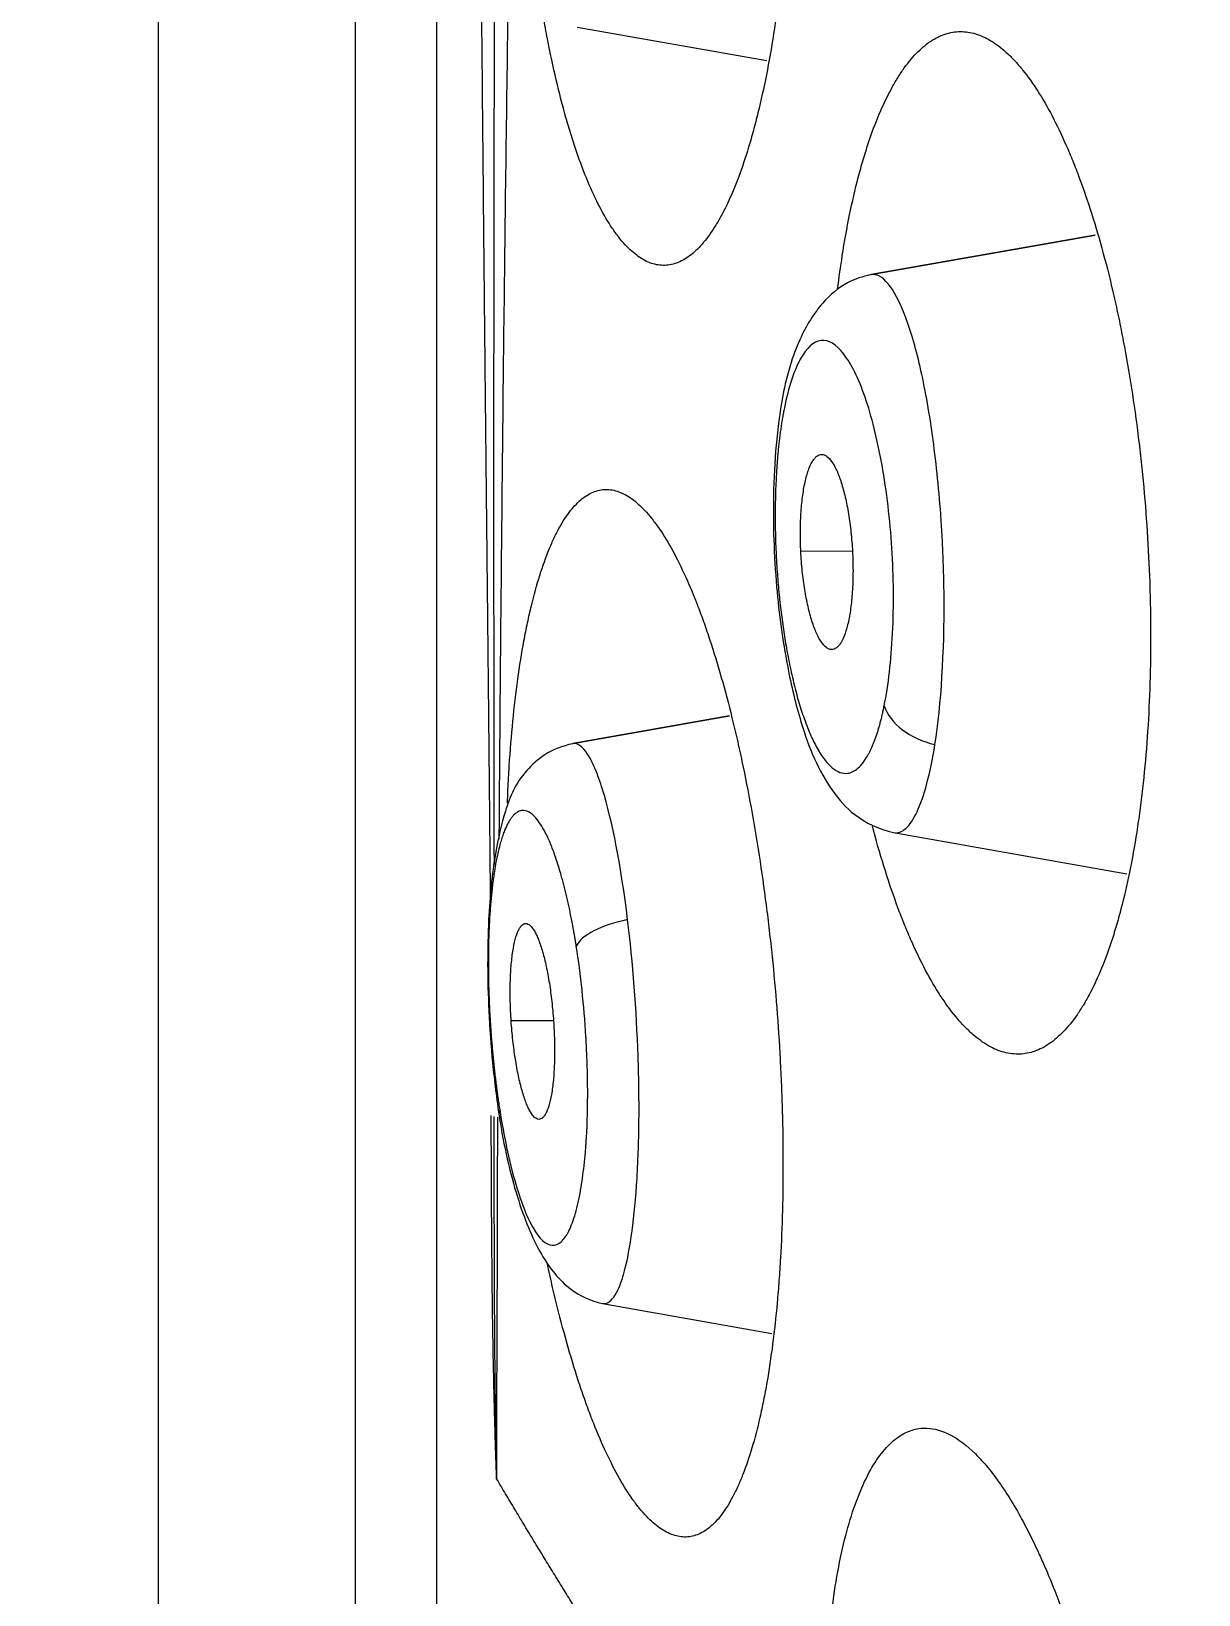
# Model space of a CAD drawing. Extents: x 541 to 1062, y 0 to 382.
# Drawn here: x 774.5 to 779.95, y 264.4 to 271.69 of the extents above; entities that cross this region are included whole.
import ezdxf

# ---------------------------------------------------------------- set-up
doc = ezdxf.new("R2010")
doc.units = 0
doc.header["$LTSCALE"] = 10
doc.header["$MEASUREMENT"] = 0
doc.header["$PDMODE"] = 3
doc.header["$PDSIZE"] = -10
doc.layers.get('0').update_dxf_attribs({"linetype": 'CONTINUOUS'})
doc.layers.get('DEFPOINTS').update_dxf_attribs({"linetype": 'CONTINUOUS'})
doc.layers.add('1', color=7, linetype='CONTINUOUS')
doc.styles.add('Daelim Dimension', font='')
doc.styles.get('Daelim Dimension').set_extended_font_data('NanumGothic')
doc.dimstyles.new('DEFAULT', dxfattribs={"dimscale": 2, "dimtxt": 2, "dimasz": 2, "dimexe": 0, "dimexo": 2, "dimgap": 1, "dimtad": 1, "dimdec": 1, "dimzin": 9, "dimdsep": 46, "dimtxsty": 'Daelim Dimension', "dimcen": 0.5, "dimclrd": 252, "dimclre": 252, "dimclrt": 3, "dimadec": 1, "dimazin": 0, "dimtfac": 1, "dimtdec": 1, "dimtix": 1, "dimtmove": 0, "dimatfit": 3, "dimfxl": 1, "dimtolj": 1, "dimtzin": 1, "dimlwd": 9, "dimlwe": 9, "dimarcsym": 0})

# ---------------------------------------------------------------- blocks, each defined once
blk = doc.blocks.new('*D9')
at = {"color": 5, "linetype": 'ByBlock', "lineweight": 9, "ltscale": 0.5, "transparency": 16777216}
for p, q in [((729.6377, 97.5389), (729.6377, 341.2206)), ((733.6377, 341.2206), (805.042, 341.2206)), ((809.042, 265.765), (809.042, 341.2206))]:
    blk.add_line(p, q, dxfattribs=at)
at = {"color": 5, "ltscale": 0.5, "transparency": 16777216}
for points in [[(733.6377, 341.8873), (733.6377, 340.5539), (729.6377, 341.2206)], [(805.042, 341.8873), (805.042, 340.5539), (809.042, 341.2206)]]:
    blk.add_solid(points, dxfattribs=at)
at = {"layer": 'DEFPOINTS', "color": 0, "ltscale": 0.5, "transparency": 16777216}
for p in [(809.042, 341.2206), (809.042, 261.765), (729.6377, 93.5389)]:
    blk.add_point(p, dxfattribs=at)
at = {"color": 7, "ltscale": 0.5, "transparency": 16777216, "insert": (769.3398, 346.2206), "char_height": 6, "attachment_point": 5, "style": 'Daelim Dimension'}
blk.add_mtext('\\A1;79.4', dxfattribs=at)

msp = doc.modelspace()

# ---------------------------------------------------------------- linework, layer by layer
at = {"layer": '1', "color": 7, "linetype": 'Continuous', "lineweight": 13}
for p, q in [((776.3946, 302.2637), (776.3946, 249.8852)), ((775.094, 276.0745), (775.094, 251.2472)), ((776.0168, 250.2611), (776.0168, 276.0745)), ((778.3376, 269.2662), (778.0963, 269.2646)), ((776.9413, 267.0749), (776.7434, 267.0739))]:
    msp.add_line(p, q, dxfattribs=at)
at = {"layer": '1', "color": 7, "linetype": 'Continuous', "lineweight": 18}
for p, q in [((777.051, 271.7131), (777.9375, 271.5568)), ((779.4707, 270.7419), (778.4242, 270.5574)), ((778.4245, 270.5575), (779.4707, 270.7419)), ((777.7634, 268.4977), (777.0318, 268.3687)), ((777.0321, 268.3687), (777.7634, 268.4977)), ((778.5296, 267.953), (779.6187, 267.761)), ((777.1695, 265.754), (777.9606, 265.6145))]:
    msp.add_line(p, q, dxfattribs=at)
at = {"layer": '1', "color": 7, "linetype": 'Continuous', "lineweight": 13}
for centre, major_axis, ratio, start_param, end_param in [((778.7747, 268.5615), (-0.294, 0.0595), 0.68117, 0.369119, 1.531002), ((777.3396, 267.4424), (-0.2963, -0.0467), 0.373115, 4.830339, 6.044255), ((776.9828, 266.68), (0.2964, 0.0465), 0.373115, 2.918386, 3.258022)]:
    msp.add_ellipse(centre, major_axis=major_axis, ratio=ratio, start_param=start_param, end_param=end_param, dxfattribs=at)
at = {"layer": '1', "color": 7, "linetype": 'Continuous', "lineweight": 18}
for points, knots in [([(777.3946, 275.4871), (777.4148, 275.4864), (777.455, 275.4774), (777.5146, 275.4417), (777.5539, 275.4033), (777.5832, 275.3688), (777.593, 275.3564), (777.6076, 275.3364), (777.6124, 275.3294), (777.622, 275.3152), (777.646, 275.2784), (777.688, 275.2029), (777.7415, 275.0824), (777.7755, 274.9888), (777.8004, 274.9135), (777.8086, 274.8874), (777.8246, 274.8342), (777.8324, 274.8069), (777.8554, 274.7233), (777.8847, 274.6066), (777.9112, 274.4797), (777.93, 274.3806), (777.9361, 274.347), (777.9479, 274.2783), (777.9537, 274.2432), (777.9702, 274.137), (777.9904, 273.9925), (778.0153, 273.7671), (778.0282, 273.6112), (778.0364, 273.492), (778.0389, 273.4518), (778.0434, 273.3716), (778.0454, 273.3315), (778.0506, 273.2111), (778.0554, 273.0505), (778.0562, 272.8895), (778.0552, 272.7687), (778.0546, 272.7285), (778.0533, 272.668), (778.0528, 272.6479), (778.0517, 272.6078), (778.0486, 272.508), (778.04, 272.3322), (778.0285, 272.181), (778.0183, 272.0696), (778.0129, 272.0144), (778.0068, 271.96), (778.0027, 271.9238), (778.0005, 271.9058), (777.9896, 271.8167), (777.9702, 271.6791), (777.9362, 271.4875), (777.9101, 271.3695), (777.8892, 271.2847), (777.8821, 271.257), (777.8675, 271.2035), (777.86, 271.1776), (777.8372, 271.1023), (777.8055, 271.0084), (777.7714, 270.9273), (777.745, 270.8714), (777.736, 270.8536), (777.7223, 270.8281), (777.7177, 270.8198), (777.7085, 270.8037), (777.6853, 270.7646), (777.6428, 270.7048), (777.5842, 270.6468), (777.5439, 270.6227), (777.5133, 270.6102), (777.503, 270.607), (777.4824, 270.6024), (777.4721, 270.6011), (777.4617, 270.6008)], [0, 0, 0, 0, 0.03125, 0.0625, 0.09375, 0.09375, 0.109375, 0.109375, 0.117187, 0.117187, 0.125, 0.15625, 0.1875, 0.21875, 0.21875, 0.234375, 0.234375, 0.25, 0.25, 0.28125, 0.3125, 0.3125, 0.328125, 0.328125, 0.34375, 0.34375, 0.375, 0.40625, 0.4375, 0.4375, 0.453125, 0.453125, 0.46875, 0.46875, 0.5, 0.53125, 0.53125, 0.546875, 0.546875, 0.554687, 0.554687, 0.5625, 0.59375, 0.625, 0.625, 0.640625, 0.648437, 0.648437, 0.65625, 0.65625, 0.6875, 0.71875, 0.75, 0.75, 0.765625, 0.765625, 0.78125, 0.78125, 0.8125, 0.84375, 0.84375, 0.859375, 0.859375, 0.867187, 0.867187, 0.875, 0.90625, 0.9375, 0.96875, 0.96875, 0.984375, 0.984375, 1, 1, 1, 1]), ([(776.6472, 267.6338), (776.647, 267.6654), (776.6465, 267.7242), (776.6457, 267.8103), (776.645, 267.8919), (776.6442, 267.974), (776.6434, 268.0564), (776.6426, 268.1392), (776.6418, 268.2224), (776.641, 268.3059), (776.6402, 268.3898), (776.6393, 268.474), (776.6385, 268.5586), (776.6376, 268.6436), (776.6367, 268.7289), (776.6358, 268.8146), (776.6349, 268.9007), (776.634, 268.9871), (776.6331, 269.0739), (776.6322, 269.1611), (776.6313, 269.2486), (776.6303, 269.3365), (776.6294, 269.4248), (776.6285, 269.5134), (776.6275, 269.6024), (776.6266, 269.6917), (776.6257, 269.7814), (776.6247, 269.8715), (776.6238, 269.9619), (776.6228, 270.0527), (776.6219, 270.1439), (776.621, 270.2354), (776.62, 270.3273), (776.6191, 270.4195), (776.6182, 270.5121), (776.616, 270.7381), (776.6126, 271.0973), (776.608, 271.5898), (776.6043, 272.0014), (776.6021, 272.2489), (776.6013, 272.3322)], [0, 0, 0, 0, 0.020672, 0.038314, 0.056016, 0.073779, 0.091603, 0.109488, 0.127434, 0.145443, 0.163513, 0.181645, 0.199839, 0.218097, 0.236417, 0.254799, 0.273246, 0.291755, 0.310328, 0.328965, 0.347667, 0.366432, 0.385262, 0.404156, 0.423115, 0.44214, 0.461229, 0.480384, 0.499604, 0.518891, 0.538243, 0.557661, 0.577145, 0.596696, 0.616314, 0.635998, 0.740241, 0.844064, 0.947496, 1, 1, 1, 1]), ([(776.6648, 267.8039), (776.6631, 268.7177), (776.6624, 269.647), (776.6643, 271.1353), (776.6654, 271.6883), (776.6671, 272.2435)], [0, 0, 0, 0, 0.630764, 0.630764, 1, 1, 1, 1]), ([(777.4617, 270.6008), (777.4408, 270.6), (777.3991, 270.6064), (777.3372, 270.6385), (777.2963, 270.675), (777.2658, 270.708), (777.2557, 270.72), (777.2405, 270.7395), (777.2355, 270.7462), (777.2254, 270.7601), (777.2005, 270.7958), (777.1568, 270.8699), (777.1197, 270.9493), (777.0835, 271.0356), (777.0659, 271.0822), (777.0443, 271.1448), (777.0401, 271.1576), (777.0316, 271.1835), (777.019, 271.2228), (777.0069, 271.2637), (776.9832, 271.3474), (776.953, 271.4643), (776.9259, 271.5918), (776.9066, 271.6916), (776.9004, 271.7255), (776.8913, 271.7775), (776.8884, 271.795), (776.8826, 271.8302), (776.8795, 271.8493), (776.8765, 271.8684), (776.8763, 271.8698)], [0, 0, 0, 0, 0.090756, 0.181513, 0.272269, 0.272269, 0.317648, 0.317648, 0.340337, 0.340337, 0.363026, 0.453782, 0.544539, 0.544539, 0.635295, 0.635295, 0.657984, 0.657984, 0.680673, 0.726052, 0.726052, 0.816808, 0.907564, 0.907564, 0.952943, 0.952943, 0.975632, 0.975632, 0.998321, 1, 1, 1, 1]), ([(778.2682, 270.4901), (778.2748, 270.5436), (778.2821, 270.5956), (778.3003, 270.712), (778.3231, 270.8388), (778.3501, 270.9557), (778.3684, 271.0255), (778.3722, 271.0394), (778.3797, 271.0665), (778.3912, 271.1066), (778.4032, 271.1447), (778.4277, 271.2186), (778.462, 271.3103), (778.4995, 271.3891), (778.5239, 271.4342), (778.5288, 271.443), (778.5388, 271.4602), (778.5439, 271.4686), (778.5591, 271.4931), (778.5693, 271.5084), (778.6004, 271.5516), (778.6429, 271.6018), (778.6873, 271.6375), (778.7212, 271.6587), (778.7327, 271.6649), (778.7558, 271.6754), (778.7675, 271.6797), (778.8028, 271.6898), (778.8265, 271.6928), (778.8505, 271.6919)], [0, 0, 0, 0, 0.071107, 0.071107, 0.163996, 0.256885, 0.256885, 0.280108, 0.280108, 0.30333, 0.349775, 0.349775, 0.442664, 0.535553, 0.535553, 0.558776, 0.558776, 0.581998, 0.581998, 0.628443, 0.628443, 0.721332, 0.814221, 0.814221, 0.860666, 0.860666, 0.907111, 0.907111, 1, 1, 1, 1]), ([(778.8505, 271.6919), (778.8741, 271.6911), (778.9214, 271.6821), (778.9923, 271.6474), (779.0396, 271.6103), (779.075, 271.5771), (779.0868, 271.5651), (779.1104, 271.5394), (779.1222, 271.5256), (779.1807, 271.4527), (779.2261, 271.3817), (779.292, 271.2563), (779.3136, 271.2113), (779.3401, 271.151), (779.3454, 271.1388), (779.3559, 271.1138), (779.3612, 271.1012), (779.3768, 271.0626), (779.387, 271.0363), (779.4171, 270.9555), (779.4558, 270.8428), (779.4917, 270.7204), (779.5261, 270.5931), (779.5426, 270.5269), (779.5623, 270.4409), (779.5662, 270.4236), (779.5738, 270.3887), (779.585, 270.3362), (779.5957, 270.283), (779.6162, 270.1754), (779.6416, 270.0292), (779.6629, 269.8776), (779.6772, 269.7617), (779.6817, 269.7227), (779.6881, 269.6637), (779.6901, 269.644), (779.6941, 269.6045), (779.7035, 269.5059), (779.7171, 269.3284), (779.7243, 269.1705), (779.7279, 269.0521), (779.7292, 268.9929), (779.7298, 268.9337), (779.7301, 268.8943), (779.7301, 268.8745), (779.73, 268.7761), (779.7271, 268.6216), (779.7155, 268.3981), (779.7028, 268.2546), (779.6933, 268.1667), (779.6913, 268.1492), (779.6872, 268.1145), (779.6808, 268.0629), (779.6739, 268.0128), (779.6591, 267.9146), (779.6372, 267.7886), (779.611, 267.6726), (779.5934, 267.6032), (779.5898, 267.5895), (779.5824, 267.5624), (779.5787, 267.549), (779.5673, 267.5094), (779.5595, 267.4839), (779.5355, 267.4098), (779.5019, 267.3176), (779.4652, 267.2383), (779.4365, 267.1836), (779.4267, 267.1662), (779.4068, 267.133), (779.3966, 267.1172), (779.3657, 267.0727), (779.3237, 267.0207), (779.2579, 266.9642), (779.2122, 266.9406), (779.1773, 266.9283), (779.1655, 266.9252), (779.1419, 266.9207), (779.13, 266.9193), (779.1181, 266.9189)], [0, 0, 0, 0, 0.03125, 0.0625, 0.09375, 0.09375, 0.109375, 0.109375, 0.125, 0.125, 0.1875, 0.1875, 0.21875, 0.21875, 0.226563, 0.226563, 0.234375, 0.234375, 0.25, 0.25, 0.28125, 0.3125, 0.3125, 0.34375, 0.34375, 0.351562, 0.351562, 0.359375, 0.375, 0.375, 0.40625, 0.4375, 0.4375, 0.453125, 0.453125, 0.460937, 0.460937, 0.46875, 0.5, 0.53125, 0.53125, 0.546875, 0.554687, 0.554687, 0.5625, 0.5625, 0.59375, 0.625, 0.65625, 0.65625, 0.664062, 0.664062, 0.671875, 0.6875, 0.6875, 0.71875, 0.75, 0.75, 0.757812, 0.757812, 0.765625, 0.765625, 0.78125, 0.78125, 0.8125, 0.84375, 0.84375, 0.859375, 0.859375, 0.875, 0.875, 0.90625, 0.9375, 0.96875, 0.96875, 0.984375, 0.984375, 1, 1, 1, 1]), ([(778.4243, 270.5574), (778.3846, 270.5493), (778.2991, 270.5197), (778.1864, 270.4246), (778.0802, 270.2524), (778.0308, 270.0912), (778.0123, 269.9932)], [0, 0, 0, 0, 0.170843, 0.398216, 0.677111, 1, 1, 1, 1]), ([(778.4858, 268.5448), (778.5055, 268.6421), (778.5185, 268.7545), (778.5311, 269.0134), (778.53, 269.1463), (778.5172, 269.3472), (778.5113, 269.413), (778.4959, 269.5422), (778.4864, 269.6066), (778.4536, 269.7903), (778.4269, 269.897), (778.366, 270.0731), (778.3326, 270.1404), (778.2609, 270.2327), (778.2258, 270.2538), (778.156, 270.2456), (778.1241, 270.2174), (778.0638, 270.1079), (778.0389, 270.0321), (778.0194, 269.9352)], [0, 0, 0, 0, 0.125, 0.125, 0.25, 0.25, 0.3125, 0.3125, 0.375, 0.375, 0.5, 0.5, 0.625, 0.625, 0.75, 0.75, 0.875, 0.875, 1, 1, 1, 1]), ([(778.0156, 270.0102), (778.0021, 269.9422), (777.9816, 269.8008), (777.9671, 269.5618), (777.9678, 269.3264), (777.9847, 269.0438), (778.0257, 268.7448), (778.1064, 268.4125), (778.1973, 268.1954), (778.3511, 268.019), (778.4599, 267.9705), (778.5295, 267.9531)], [0, 0, 0, 0, 0.102129, 0.197193, 0.285432, 0.367102, 0.510743, 0.629076, 0.814102, 0.896442, 1, 1, 1, 1]), ([(778.0194, 269.9352), (778.0186, 269.9314), (778.0171, 269.924), (778.0149, 269.9125), (778.0128, 269.9009), (778.0107, 269.8892), (778.0087, 269.8774), (778.0067, 269.8654), (778.0049, 269.8532), (778.003, 269.8409), (778.0013, 269.8285), (777.9995, 269.816), (777.9979, 269.8032), (777.9963, 269.7904), (777.9948, 269.7774), (777.9933, 269.7643), (777.9919, 269.751), (777.9905, 269.7376), (777.9892, 269.724), (777.988, 269.7103), (777.9868, 269.6965), (777.9857, 269.6825), (777.9847, 269.6684), (777.9837, 269.6541), (777.9828, 269.6397), (777.9819, 269.6251), (777.9811, 269.6105), (777.9789, 269.5676), (777.9765, 269.4957), (777.9761, 269.3929), (777.9788, 269.2887), (777.9843, 269.1864), (777.9922, 269.0873), (778.0022, 268.9928), (778.0145, 268.9012), (778.027, 268.8247), (778.0388, 268.7621), (778.049, 268.7125), (778.0598, 268.665), (778.0711, 268.6195), (778.0829, 268.5761), (778.0952, 268.5347), (778.1137, 268.4782), (778.1393, 268.4117), (778.1727, 268.3436), (778.2076, 268.2904), (778.2432, 268.2524), (778.2789, 268.2311), (778.3111, 268.2272), (778.3397, 268.2358), (778.3647, 268.253), (778.3887, 268.2799), (778.4063, 268.3076), (778.4182, 268.3302), (778.4249, 268.344), (778.4314, 268.3586), (778.4377, 268.3738), (778.4438, 268.3898), (778.4497, 268.4066), (778.4554, 268.4241), (778.461, 268.4423), (778.4663, 268.4613), (778.4715, 268.481), (778.4765, 268.5015), (778.4813, 268.5227), (778.4843, 268.5374), (778.4858, 268.5448)], [0, 0, 0, 0, 0.004844, 0.009676, 0.014498, 0.019311, 0.024115, 0.028913, 0.033705, 0.038493, 0.043278, 0.04806, 0.052843, 0.057626, 0.06241, 0.067198, 0.071991, 0.076788, 0.081593, 0.086406, 0.091228, 0.096061, 0.100905, 0.105763, 0.110634, 0.115521, 0.120424, 0.125345, 0.158126, 0.190427, 0.222628, 0.255114, 0.285342, 0.315167, 0.344883, 0.374786, 0.392899, 0.410838, 0.428657, 0.446408, 0.464147, 0.481928, 0.499805, 0.541215, 0.582635, 0.624735, 0.666756, 0.708276, 0.749949, 0.781302, 0.812421, 0.843594, 0.875103, 0.884925, 0.894678, 0.904373, 0.914017, 0.923619, 0.933188, 0.942733, 0.952263, 0.961786, 0.971313, 0.980851, 0.990411, 1, 1, 1, 1]), ([(778.0963, 269.2646), (778.0948, 269.295), (778.0941, 269.3249), (778.0942, 269.3689), (778.0944, 269.3835), (778.0953, 269.4124), (778.096, 269.4267), (778.0985, 269.4683), (778.101, 269.4945), (778.1058, 269.5317), (778.1076, 269.5438), (778.1115, 269.5668), (778.1137, 269.5778), (778.1205, 269.609), (778.1257, 269.6276), (778.1373, 269.6604), (778.1436, 269.674), (778.1536, 269.6905), (778.157, 269.6953), (778.1641, 269.7037), (778.1678, 269.7072), (778.1788, 269.7155), (778.1864, 269.7181), (778.1981, 269.718), (778.202, 269.7172), (778.21, 269.7142), (778.2139, 269.712), (778.2257, 269.7034), (778.2336, 269.6949), (778.2453, 269.6781), (778.2492, 269.6718), (778.2568, 269.658), (778.2605, 269.6505), (778.2714, 269.6263), (778.2784, 269.6078), (778.2919, 269.5659), (778.298, 269.5432), (778.3065, 269.5066), (778.3092, 269.4939), (778.3144, 269.4677), (778.3168, 269.4541), (778.3236, 269.4128), (778.3274, 269.3843), (778.3336, 269.3258), (778.336, 269.2954), (778.3376, 269.2651)], [0, 0, 0, 0, 0.0625, 0.0625, 0.09375, 0.09375, 0.125, 0.125, 0.1875, 0.1875, 0.21875, 0.21875, 0.25, 0.25, 0.3125, 0.3125, 0.375, 0.375, 0.40625, 0.40625, 0.4375, 0.4375, 0.5, 0.5, 0.53125, 0.53125, 0.5625, 0.5625, 0.625, 0.625, 0.65625, 0.65625, 0.6875, 0.6875, 0.75, 0.75, 0.8125, 0.8125, 0.84375, 0.84375, 0.875, 0.875, 0.9375, 0.9375, 1, 1, 1, 1]), ([(776.7259, 268.0904), (776.7267, 268.1113), (776.7283, 268.1508), (776.7303, 268.1898), (776.7323, 268.2266), (776.7334, 268.2449), (776.7392, 268.3358), (776.7504, 268.4759), (776.7734, 268.671), (776.7926, 268.7911), (776.8059, 268.8629), (776.8086, 268.8772), (776.8142, 268.9052), (776.8227, 268.9465), (776.8316, 268.9859), (776.8501, 269.0622), (776.8763, 269.157), (776.9056, 269.2386), (776.9287, 269.2947), (776.9366, 269.3126), (776.9528, 269.3465), (776.961, 269.3625), (776.9861, 269.4075), (777.0205, 269.4598), (777.0569, 269.497), (777.0849, 269.5193), (777.0944, 269.5258), (777.1136, 269.5368), (777.1234, 269.5414), (777.1528, 269.5521), (777.1728, 269.5554), (777.1931, 269.5546)], [0, 0, 0, 0, 0.023645, 0.04487, 0.04487, 0.066095, 0.066095, 0.150995, 0.235896, 0.320796, 0.320796, 0.342021, 0.342021, 0.363247, 0.405697, 0.405697, 0.490597, 0.575498, 0.575498, 0.617948, 0.617948, 0.660398, 0.660398, 0.745299, 0.830199, 0.830199, 0.872649, 0.872649, 0.9151, 0.9151, 1, 1, 1, 1]), ([(777.1931, 269.5546), (777.2131, 269.5539), (777.2332, 269.5494), (777.2736, 269.533), (777.3141, 269.5092), (777.355, 269.4709), (777.3858, 269.4365), (777.3961, 269.4242), (777.4116, 269.4042), (777.4168, 269.3973), (777.4271, 269.3831), (777.4528, 269.3465), (777.4983, 269.2713), (777.5577, 269.1516), (777.5965, 269.0588), (777.6252, 268.9841), (777.6347, 268.9583), (777.6535, 268.9056), (777.6627, 268.8785), (777.69, 268.7956), (777.7254, 268.68), (777.7587, 268.5544), (777.7829, 268.4564), (777.7947, 268.4064), (777.8063, 268.355), (777.814, 268.3203), (777.8178, 268.3029), (777.8364, 268.215), (777.8647, 268.0717), (777.9023, 267.8481), (777.9242, 267.6934), (777.9369, 267.5949), (777.9394, 267.5751), (777.9442, 267.5353), (777.9466, 267.5153), (777.9535, 267.4553), (777.9579, 267.4153), (777.9703, 267.2951), (777.9848, 267.1348), (777.9953, 266.9742), (778.0018, 266.8536), (778.0046, 266.7933), (778.0069, 266.7329), (778.0083, 266.6927), (778.0089, 266.6725), (778.0117, 266.5726), (778.014, 266.4153), (778.0113, 266.1873), (778.0053, 266.0405), (778.0002, 265.9505), (777.9991, 265.9325), (777.9968, 265.897), (777.9931, 265.8442), (777.9889, 265.7929), (777.9798, 265.6921), (777.9657, 265.5628), (777.9477, 265.4434), (777.9353, 265.372), (777.9328, 265.3578), (777.9276, 265.3299), (777.9249, 265.3161), (777.9167, 265.2752), (777.9111, 265.2488), (777.8935, 265.1723), (777.8686, 265.077), (777.8406, 264.9949), (777.8184, 264.9383), (777.8109, 264.9203), (777.7953, 264.8859), (777.7874, 264.8695), (777.7631, 264.8233), (777.7296, 264.7695), (777.6764, 264.7109), (777.6389, 264.6867), (777.61, 264.6741), (777.6002, 264.6709), (777.5806, 264.6663), (777.5706, 264.665), (777.5606, 264.6647)], [0, 0, 0, 0, 0.03125, 0.03125, 0.0625, 0.09375, 0.09375, 0.109375, 0.109375, 0.117188, 0.117188, 0.125, 0.15625, 0.1875, 0.21875, 0.21875, 0.234375, 0.234375, 0.25, 0.25, 0.28125, 0.3125, 0.3125, 0.328125, 0.335937, 0.335937, 0.34375, 0.34375, 0.375, 0.40625, 0.4375, 0.4375, 0.445312, 0.445312, 0.453125, 0.453125, 0.46875, 0.46875, 0.5, 0.53125, 0.53125, 0.546875, 0.554687, 0.554687, 0.5625, 0.5625, 0.59375, 0.625, 0.65625, 0.65625, 0.664062, 0.664062, 0.671875, 0.6875, 0.6875, 0.71875, 0.75, 0.75, 0.757813, 0.757813, 0.765625, 0.765625, 0.78125, 0.78125, 0.8125, 0.84375, 0.84375, 0.859375, 0.859375, 0.875, 0.875, 0.90625, 0.9375, 0.96875, 0.96875, 0.984375, 0.984375, 1, 1, 1, 1]), ([(778.3376, 269.2651), (778.3393, 269.2345), (778.34, 269.2044), (778.34, 269.16), (778.3398, 269.1453), (778.3389, 269.1162), (778.3383, 269.1017), (778.3358, 269.0598), (778.3334, 269.0333), (778.3286, 268.9957), (778.3268, 268.9835), (778.3229, 268.9603), (778.3187, 268.9382), (778.3138, 268.9182), (778.3086, 268.8994), (778.3058, 268.8905), (778.2971, 268.8657), (778.2908, 268.8519), (778.2808, 268.8352), (778.2773, 268.8303), (778.2702, 268.8218), (778.2665, 268.8183), (778.2554, 268.8099), (778.2477, 268.8072), (778.236, 268.8074), (778.232, 268.8082), (778.224, 268.8112), (778.2201, 268.8134), (778.2082, 268.8221), (778.2003, 268.8307), (778.1885, 268.8477), (778.1846, 268.8541), (778.177, 268.868), (778.1695, 268.8831), (778.1623, 268.9007), (778.1553, 268.9194), (778.1518, 268.9294), (778.1418, 268.9611), (778.1356, 268.984), (778.1271, 269.021), (778.1244, 269.0338), (778.1193, 269.0603), (778.1168, 269.074), (778.1101, 269.1157), (778.1063, 269.1443), (778.1017, 269.1887), (778.1004, 269.2037), (778.098, 269.2341), (778.0971, 269.2493), (778.0963, 269.2646)], [0, 0, 0, 0, 0.0625, 0.0625, 0.09375, 0.09375, 0.125, 0.125, 0.1875, 0.1875, 0.21875, 0.21875, 0.25, 0.28125, 0.28125, 0.3125, 0.3125, 0.375, 0.375, 0.40625, 0.40625, 0.4375, 0.4375, 0.5, 0.5, 0.53125, 0.53125, 0.5625, 0.5625, 0.625, 0.625, 0.65625, 0.65625, 0.6875, 0.71875, 0.71875, 0.75, 0.75, 0.8125, 0.8125, 0.84375, 0.84375, 0.875, 0.875, 0.9375, 0.9375, 0.96875, 0.96875, 1, 1, 1, 1]), ([(777.0312, 268.3677), (776.9818, 268.3571), (776.9023, 268.3272), (776.7734, 268.2072), (776.7186, 268.0766), (776.6623, 267.8436), (776.6314, 267.5339), (776.6324, 267.1847), (776.6554, 266.869), (776.6754, 266.7084), (776.688, 266.6269)], [0, 0, 0, 0, 0.080761, 0.147968, 0.304205, 0.431023, 0.589568, 0.778607, 0.885266, 1, 1, 1, 1]), ([(777.0475, 267.4232), (777.0467, 267.4284), (777.0451, 267.4386), (777.0426, 267.4538), (777.0401, 267.4689), (777.0375, 267.4838), (777.0349, 267.4986), (777.0322, 267.5132), (777.0295, 267.5277), (777.0268, 267.5421), (777.024, 267.5563), (777.0212, 267.5704), (777.0183, 267.5843), (777.0154, 267.5981), (777.0125, 267.6118), (777.0095, 267.6253), (777.0065, 267.6386), (777.0034, 267.6519), (777.0003, 267.665), (776.9972, 267.6779), (776.994, 267.6907), (776.9907, 267.7034), (776.9875, 267.7159), (776.9842, 267.7283), (776.9808, 267.7405), (776.9719, 267.7724), (776.9571, 267.8212), (776.9358, 267.881), (776.9139, 267.9325), (776.8917, 267.9756), (776.8692, 268.01), (776.8491, 268.0324), (776.8316, 268.0462), (776.8169, 268.0537), (776.8036, 268.0565), (776.7918, 268.0558), (776.7812, 268.053), (776.7708, 268.0477), (776.7608, 268.0402), (776.7509, 268.0303), (776.7414, 268.018), (776.732, 268.0034), (776.723, 267.9867), (776.7144, 267.9677), (776.7062, 267.9464), (776.6983, 267.9227), (776.6898, 267.8935), (776.6811, 267.8585), (776.6725, 267.817), (776.6658, 267.778), (776.6607, 267.743), (776.6568, 267.7129), (776.6532, 267.682), (776.65, 267.6503), (776.6471, 267.6178), (776.6446, 267.5846), (776.6424, 267.5505), (776.6406, 267.5156), (776.6391, 267.4799), (776.6374, 267.4252), (776.6364, 267.3496), (776.6374, 267.2624), (776.6397, 267.1846), (776.6427, 267.1178), (776.6459, 267.0629), (776.649, 267.02), (776.6513, 266.9888), (776.6539, 266.9578), (776.6567, 266.9271), (776.6596, 266.8965), (776.6627, 266.8661), (776.6661, 266.836), (776.6696, 266.806), (776.6733, 266.7762), (776.6771, 266.7466), (776.6812, 266.7172), (776.6854, 266.688), (776.6884, 266.6688), (776.6899, 266.6591)], [0, 0, 0, 0, 0.005205, 0.010401, 0.015587, 0.020766, 0.025939, 0.031107, 0.036272, 0.041436, 0.046598, 0.051762, 0.056928, 0.062097, 0.067272, 0.072453, 0.077642, 0.08284, 0.088048, 0.093269, 0.098503, 0.103751, 0.109016, 0.114298, 0.119598, 0.124918, 0.15642, 0.187586, 0.218701, 0.250053, 0.281153, 0.312501, 0.333823, 0.354647, 0.375062, 0.390872, 0.406562, 0.422164, 0.437714, 0.453247, 0.468797, 0.4844, 0.50009, 0.515532, 0.531017, 0.546585, 0.562275, 0.583774, 0.60467, 0.625063, 0.63786, 0.650536, 0.663109, 0.675599, 0.688026, 0.700408, 0.712767, 0.725122, 0.737493, 0.749902, 0.780974, 0.812353, 0.833512, 0.854315, 0.874858, 0.884584, 0.894261, 0.903896, 0.913499, 0.92308, 0.932647, 0.942209, 0.951776, 0.961357, 0.970961, 0.980597, 0.990273, 1, 1, 1, 1]), ([(779.1181, 266.9189), (779.0939, 266.9181), (779.0455, 266.9239), (778.9728, 266.9546), (778.9243, 266.9895), (778.8879, 267.0211), (778.8758, 267.0326), (778.8576, 267.0512), (778.8515, 267.0577), (778.8394, 267.071), (778.8093, 267.1053), (778.7561, 267.1765), (778.6874, 267.2909), (778.643, 267.3804), (778.6158, 267.4405), (778.6104, 267.4528), (778.5996, 267.4777), (778.5942, 267.4904), (778.5783, 267.5288), (778.5678, 267.5551), (778.537, 267.636), (778.4975, 267.7489), (778.4609, 267.8721), (778.4392, 267.9515), (778.4351, 267.9668), (778.431, 267.9823)], [0, 0, 0, 0, 0.09769, 0.195379, 0.293069, 0.293069, 0.341914, 0.341914, 0.366336, 0.366336, 0.390758, 0.488448, 0.586138, 0.683827, 0.683827, 0.70825, 0.70825, 0.732672, 0.732672, 0.781517, 0.781517, 0.879207, 0.976896, 0.976896, 1, 1, 1, 1]), ([(776.7434, 267.0739), (776.7414, 267.1043), (776.7401, 267.1341), (776.739, 267.1782), (776.7388, 267.1928), (776.7388, 267.2217), (776.739, 267.236), (776.74, 267.2777), (776.7413, 267.304), (776.7443, 267.3413), (776.7455, 267.3534), (776.7481, 267.3765), (776.7495, 267.3875), (776.7543, 267.4189), (776.7581, 267.4376), (776.7668, 267.4706), (776.7716, 267.4843), (776.7794, 267.5009), (776.7821, 267.5058), (776.7877, 267.5142), (776.7906, 267.5177), (776.7995, 267.526), (776.8057, 267.5287), (776.8153, 267.5284), (776.8186, 267.5276), (776.8252, 267.5246), (776.8285, 267.5223), (776.8384, 267.5136), (776.8451, 267.505), (776.8551, 267.488), (776.8585, 267.4816), (776.8651, 267.4677), (776.8683, 267.4601), (776.8779, 267.4357), (776.8841, 267.4171), (776.8962, 267.375), (776.9018, 267.3522), (776.9097, 267.3155), (776.9122, 267.3028), (776.9171, 267.2766), (776.9195, 267.2629), (776.9261, 267.2216), (776.9299, 267.1931), (776.9365, 267.1346), (776.9392, 267.1043), (776.9413, 267.0739)], [0, 0, 0, 0, 0.0625, 0.0625, 0.09375, 0.09375, 0.125, 0.125, 0.1875, 0.1875, 0.21875, 0.21875, 0.25, 0.25, 0.3125, 0.3125, 0.375, 0.375, 0.40625, 0.40625, 0.4375, 0.4375, 0.5, 0.5, 0.53125, 0.53125, 0.5625, 0.5625, 0.625, 0.625, 0.65625, 0.65625, 0.6875, 0.6875, 0.75, 0.75, 0.8125, 0.8125, 0.84375, 0.84375, 0.875, 0.875, 0.9375, 0.9375, 1, 1, 1, 1]), ([(776.6899, 266.6591), (776.7094, 266.5352), (776.7331, 266.424), (776.7871, 266.2335), (776.8158, 266.1597), (776.8755, 266.0564), (776.9051, 266.0295), (776.9495, 266.0263), (776.9705, 266.0341), (776.9931, 266.0597), (777.0039, 266.0767), (777.0091, 266.0862), (777.0117, 266.0912), (777.0129, 266.0934), (777.0136, 266.0949), (777.0137, 266.095), (777.025, 266.1182), (777.0396, 266.158), (777.0545, 266.217), (777.0604, 266.245), (777.0642, 266.2642), (777.0662, 266.2754), (777.0741, 266.32), (777.0822, 266.3772), (777.0893, 266.4505), (777.0923, 266.4887), (777.0934, 266.5055), (777.0942, 266.5167), (777.0946, 266.5236), (777.0992, 266.6002), (777.1012, 266.6756), (777.1006, 266.7937), (777.0994, 266.854), (777.0965, 266.9266), (777.0946, 266.9634), (777.0936, 266.982), (777.0931, 266.99), (777.0928, 266.9953), (777.0926, 266.9995), (777.0836, 267.148), (777.0687, 267.2888), (777.0475, 267.4232)], [0, 0, 0, 0, 0.125, 0.125, 0.25, 0.25, 0.375, 0.375, 0.4375, 0.46875, 0.484375, 0.492187, 0.496094, 0.498047, 0.498047, 0.5, 0.5, 0.53125, 0.546875, 0.554687, 0.554687, 0.5625, 0.5625, 0.59375, 0.609375, 0.617187, 0.621094, 0.621094, 0.625, 0.625, 0.6875, 0.6875, 0.71875, 0.734375, 0.742187, 0.746094, 0.748047, 0.748047, 0.75, 0.75, 1, 1, 1, 1]), ([(776.9413, 267.0739), (776.9435, 267.0433), (776.9449, 267.0132), (776.946, 266.9687), (776.9462, 266.954), (776.9463, 266.9248), (776.9462, 266.9104), (776.9452, 266.8683), (776.944, 266.8417), (776.941, 266.8039), (776.9399, 266.7917), (776.9373, 266.7683), (776.9358, 266.7571), (776.931, 266.7254), (776.9273, 266.7064), (776.9185, 266.673), (776.9137, 266.6591), (776.9059, 266.6422), (776.9032, 266.6373), (776.8975, 266.6288), (776.8946, 266.6252), (776.8856, 266.6168), (776.8794, 266.6141), (776.8697, 266.6143), (776.8664, 266.6152), (776.8598, 266.6182), (776.8565, 266.6205), (776.8464, 266.6294), (776.8397, 266.6381), (776.8296, 266.6553), (776.8262, 266.6618), (776.8196, 266.6759), (776.8131, 266.6912), (776.8068, 266.7088), (776.8005, 266.7277), (776.7974, 266.7378), (776.7884, 266.7697), (776.7827, 266.7927), (776.7748, 266.8299), (776.7723, 266.8428), (776.7674, 266.8694), (776.7651, 266.8831), (776.7585, 266.9248), (776.7547, 266.9535), (776.7498, 266.9979), (776.7483, 267.013), (776.7456, 267.0434), (776.7444, 267.0586), (776.7434, 267.0739)], [0, 0, 0, 0, 0.0625, 0.0625, 0.09375, 0.09375, 0.125, 0.125, 0.1875, 0.1875, 0.21875, 0.21875, 0.25, 0.25, 0.3125, 0.3125, 0.375, 0.375, 0.40625, 0.40625, 0.4375, 0.4375, 0.5, 0.5, 0.53125, 0.53125, 0.5625, 0.5625, 0.625, 0.625, 0.65625, 0.65625, 0.6875, 0.71875, 0.71875, 0.75, 0.75, 0.8125, 0.8125, 0.84375, 0.84375, 0.875, 0.875, 0.9375, 0.9375, 0.96875, 0.96875, 1, 1, 1, 1]), ([(776.6754, 264.9368), (776.6749, 264.952), (776.6738, 264.9826), (776.6722, 265.0288), (776.6707, 265.0757), (776.6693, 265.1234), (776.6679, 265.1718), (776.6665, 265.2208), (776.6652, 265.2706), (776.664, 265.3211), (776.6628, 265.3723), (776.6617, 265.4243), (776.6606, 265.4769), (776.6596, 265.5303), (776.6586, 265.5844), (776.6573, 265.665), (776.6557, 265.781), (776.654, 265.9409), (776.6524, 266.1279), (776.6514, 266.3114), (776.6508, 266.4779), (776.6505, 266.5779), (776.6504, 266.628), (776.6504, 266.6328)], [0, 0, 0, 0, 0.026418, 0.053285, 0.080602, 0.10837, 0.13659, 0.165261, 0.194385, 0.223962, 0.253993, 0.284477, 0.315416, 0.346809, 0.378658, 0.410962, 0.489495, 0.584189, 0.695047, 0.822069, 0.910888, 0.991585, 1, 1, 1, 1]), ([(776.6878, 266.6274), (776.7089, 266.4893), (776.7629, 266.2543), (776.8725, 265.9824), (777.005, 265.8159), (777.1146, 265.7673), (777.1698, 265.7551)], [0, 0, 0, 0, 0.30055, 0.56836, 0.803142, 1, 1, 1, 1]), ([(777.5606, 264.6647), (777.5404, 264.664), (777.52, 264.6672), (777.479, 264.6812), (777.4378, 264.7028), (777.396, 264.7393), (777.3645, 264.7724), (777.354, 264.7844), (777.3382, 264.8038), (777.3329, 264.8105), (777.3223, 264.8244), (777.2961, 264.8601), (777.2494, 264.934), (777.1884, 265.0526), (777.1486, 265.1451), (777.124, 265.2073), (777.119, 265.22), (777.1093, 265.2457), (777.0947, 265.2847), (777.0804, 265.3252), (777.0523, 265.4082), (777.0159, 265.5241), (776.9815, 265.6504), (776.9564, 265.7491), (776.9482, 265.7827), (776.9321, 265.8512), (776.9241, 265.8862), (776.9148, 265.9289), (776.9132, 265.9363), (776.9116, 265.9437)], [0, 0, 0, 0, 0.090054, 0.090054, 0.180107, 0.270161, 0.270161, 0.315188, 0.315188, 0.337701, 0.337701, 0.360214, 0.450268, 0.540321, 0.630375, 0.630375, 0.652888, 0.652888, 0.675402, 0.720429, 0.720429, 0.810482, 0.900536, 0.900536, 0.945563, 0.945563, 0.990589, 0.990589, 1, 1, 1, 1]), ([(778.21, 263.9474), (778.2104, 263.9558), (778.2108, 263.9641), (778.2131, 264.0101), (778.2153, 264.047), (778.2204, 264.1193), (778.2233, 264.1546), (778.233, 264.2584), (778.2409, 264.3246), (778.2594, 264.451), (778.27, 264.5113), (778.2941, 264.6257), (778.3074, 264.6788), (778.3361, 264.7772), (778.3671, 264.8677), (778.4026, 264.9429), (778.4403, 265.0102), (778.4599, 265.0394), (778.5008, 265.0891), (778.5432, 265.1303), (778.5887, 265.1546), (778.6239, 265.1664), (778.6358, 265.1692), (778.6599, 265.1727), (778.672, 265.1734), (778.6843, 265.1729)], [0, 0, 0, 0, 0.010978, 0.010978, 0.060429, 0.060429, 0.10988, 0.10988, 0.208783, 0.208783, 0.307685, 0.307685, 0.406587, 0.406587, 0.505489, 0.604391, 0.604391, 0.703293, 0.703293, 0.802196, 0.901098, 0.901098, 0.950549, 0.950549, 1, 1, 1, 1]), ([(778.6843, 265.1729), (778.7211, 265.1716), (778.7584, 265.1607), (778.8341, 265.1206), (778.8725, 265.0915), (778.9212, 265.0434), (778.9309, 265.0332), (778.9506, 265.0116), (778.9604, 265.0003), (778.9897, 264.9647), (779.0091, 264.9389), (779.0671, 264.8555), (779.1054, 264.7918), (779.1622, 264.684), (779.181, 264.6461), (779.2091, 264.5859), (779.2184, 264.5654), (779.2369, 264.5235), (779.246, 264.5022), (779.2913, 264.3936), (779.3261, 264.3005), (779.3764, 264.1515), (779.3928, 264.1002), (779.4169, 264.0209), (779.4248, 263.9941), (779.4405, 263.9396), (779.4483, 263.9118), (779.4863, 263.7724), (779.5145, 263.6572), (779.5663, 263.4198), (779.59, 263.2975), (779.6165, 263.14), (779.6217, 263.1083), (779.6316, 263.0449), (779.6459, 262.9497), (779.6585, 262.8546), (779.6815, 262.6642), (779.6939, 262.5371), (779.7055, 262.3782), (779.7076, 262.3464), (779.7115, 262.2829), (779.7166, 262.1884), (779.7198, 262.0959), (779.7238, 261.9136), (779.7231, 261.7956), (779.718, 261.6528), (779.7168, 261.6244), (779.7139, 261.5682), (779.7122, 261.5405), (779.7067, 261.4587), (779.7022, 261.4059), (779.6863, 261.2526), (779.6726, 261.157), (779.6475, 261.0237), (779.6383, 260.9809), (779.6186, 260.8997), (779.608, 260.8611), (779.5968, 260.8247)], [0, 0, 0, 0, 0.0625, 0.0625, 0.125, 0.125, 0.140625, 0.140625, 0.15625, 0.15625, 0.1875, 0.1875, 0.25, 0.25, 0.28125, 0.28125, 0.296875, 0.296875, 0.3125, 0.3125, 0.375, 0.375, 0.40625, 0.40625, 0.421875, 0.421875, 0.4375, 0.4375, 0.5, 0.5, 0.5625, 0.5625, 0.578125, 0.578125, 0.59375, 0.625, 0.625, 0.6875, 0.6875, 0.703125, 0.703125, 0.71875, 0.75, 0.75, 0.8125, 0.8125, 0.828125, 0.828125, 0.84375, 0.84375, 0.875, 0.875, 0.9375, 0.9375, 0.96875, 0.96875, 1, 1, 1, 1])]:
    msp.add_open_spline(points, degree=3, knots=knots, dxfattribs=at)
at = {"layer": '1', "color": 7, "linetype": 'Continuous', "lineweight": 13}
for points, knots in [([(776.7336, 272.1907), (776.7331, 272.1563), (776.7325, 272.122), (776.7248, 271.5949), (776.7181, 271.104), (776.7062, 270.1276), (776.701, 269.6421), (776.6941, 268.9191), (776.692, 268.679), (776.6887, 268.2668), (776.6874, 268.0942), (776.6862, 267.9222)], [0, 0, 0, 0, 0.023789, 0.023789, 0.364853, 0.364853, 0.705917, 0.705917, 0.876449, 0.876449, 1, 1, 1, 1]), ([(778.7225, 268.3637), (778.7521, 268.5519), (778.7707, 268.8558), (778.7633, 269.1803), (778.7594, 269.2779), (778.7578, 269.3105), (778.7542, 269.3754), (778.7438, 269.5368), (778.714, 269.817), (778.6752, 270.0323), (778.6426, 270.1741), (778.6312, 270.218), (778.6075, 270.2984), (778.5705, 270.408), (778.5307, 270.4826), (778.4773, 270.5472), (778.4504, 270.5619), (778.4244, 270.5574)], [0, 0, 0, 0, 0.25, 0.3125, 0.3125, 0.34375, 0.34375, 0.375, 0.5, 0.625, 0.625, 0.6875, 0.6875, 0.75, 0.875, 0.875, 1, 1, 1, 1]), ([(777.2874, 267.5467), (777.2569, 267.7956), (777.2052, 268.061), (777.1473, 268.2227), (777.1297, 268.2642), (777.1239, 268.2769), (777.1121, 268.2998), (777.0827, 268.3509), (777.0536, 268.3714), (777.0315, 268.3678)], [0, 0, 0, 0, 0.5, 0.625, 0.625, 0.6875, 0.6875, 0.75, 1, 1, 1, 1]), ([(778.5294, 267.9531), (778.5391, 267.9513), (778.5487, 267.952), (778.5678, 267.9584), (778.5959, 267.9755), (778.6577, 268.0666), (778.7009, 268.2263), (778.7225, 268.3637)], [0, 0, 0, 0, 0.125, 0.125, 0.25, 0.5, 1, 1, 1, 1]), ([(777.1695, 265.7552), (777.1878, 265.7519), (777.2144, 265.7661), (777.2385, 265.8091), (777.2538, 265.8442), (777.2612, 265.865), (777.2958, 265.9843), (777.3223, 266.1647), (777.3359, 266.419), (777.3382, 266.4924), (777.3394, 266.5421), (777.3399, 266.5674), (777.3413, 266.695), (777.3372, 267.0147), (777.312, 267.346), (777.2874, 267.5467)], [0, 0, 0, 0, 0.125, 0.1875, 0.1875, 0.25, 0.25, 0.5, 0.5625, 0.59375, 0.59375, 0.625, 0.625, 0.75, 1, 1, 1, 1]), ([(776.6793, 266.6251), (776.679, 266.5231), (776.6787, 266.4214), (776.678, 266.088), (776.6776, 265.8571), (776.6755, 265.3963), (776.6741, 265.1664), (776.6754, 264.9368)], [0, 0, 0, 0, 0.179487, 0.179487, 0.589744, 0.589744, 1, 1, 1, 1]), ([(777.9449, 262.9768), (777.9296, 262.9986), (777.8979, 263.0437), (777.8502, 263.112), (777.8018, 263.1818), (777.7536, 263.2517), (777.7056, 263.3215), (777.6579, 263.3914), (777.6105, 263.4614), (777.5634, 263.5313), (777.5165, 263.6013), (777.4698, 263.6714), (777.4235, 263.7414), (777.3774, 263.8115), (777.3315, 263.8816), (777.2859, 263.9518), (777.2406, 264.0219), (777.1956, 264.0921), (777.1508, 264.1624), (777.1062, 264.2326), (777.062, 264.3029), (777.018, 264.3732), (776.9742, 264.4436), (776.9307, 264.514), (776.8875, 264.5844), (776.8445, 264.6548), (776.8019, 264.7253), (776.7594, 264.7958), (776.7172, 264.8663), (776.6893, 264.9133), (776.6754, 264.9368)], [0, 0, 0, 0, 0.033563, 0.069349, 0.105136, 0.140923, 0.176711, 0.212499, 0.248288, 0.284077, 0.319866, 0.355656, 0.391447, 0.427239, 0.463031, 0.498823, 0.534617, 0.570411, 0.606205, 0.642001, 0.677797, 0.713594, 0.749392, 0.78519, 0.82099, 0.85679, 0.892591, 0.928393, 0.964196, 1, 1, 1, 1])]:
    msp.add_open_spline(points, degree=3, knots=knots, dxfattribs=at)
at = {"layer": '1', "color": 7, "linetype": 'Continuous', "lineweight": 18}
msp.add_open_spline([(776.6754, 264.9368), (776.6651, 265.5009), (776.6642, 266.0616), (776.6646, 266.6283)], degree=3, dxfattribs=at)

# ---------------------------------------------------------------- dimensions: what is measured, and where the dimension line sits
at = {"ltscale": 0.5}
dim = msp.add_linear_dim(base=(809.042, 341.2206), p1=(729.6377, 93.5389), p2=(809.042, 261.765), dimstyle='DEFAULT', override={"dimtxt": 3, "dimclrd": 5, "dimclre": 5, "dimclrt": 7, "dimfxl": 1.25, "dimarcsym": 1}, dxfattribs=at)
dim.commit()
dim.dimension.update_dxf_attribs({"geometry": '*D9', "text_midpoint": (769.3398, 346.2206)})

doc.saveas('drawing.dxf')
